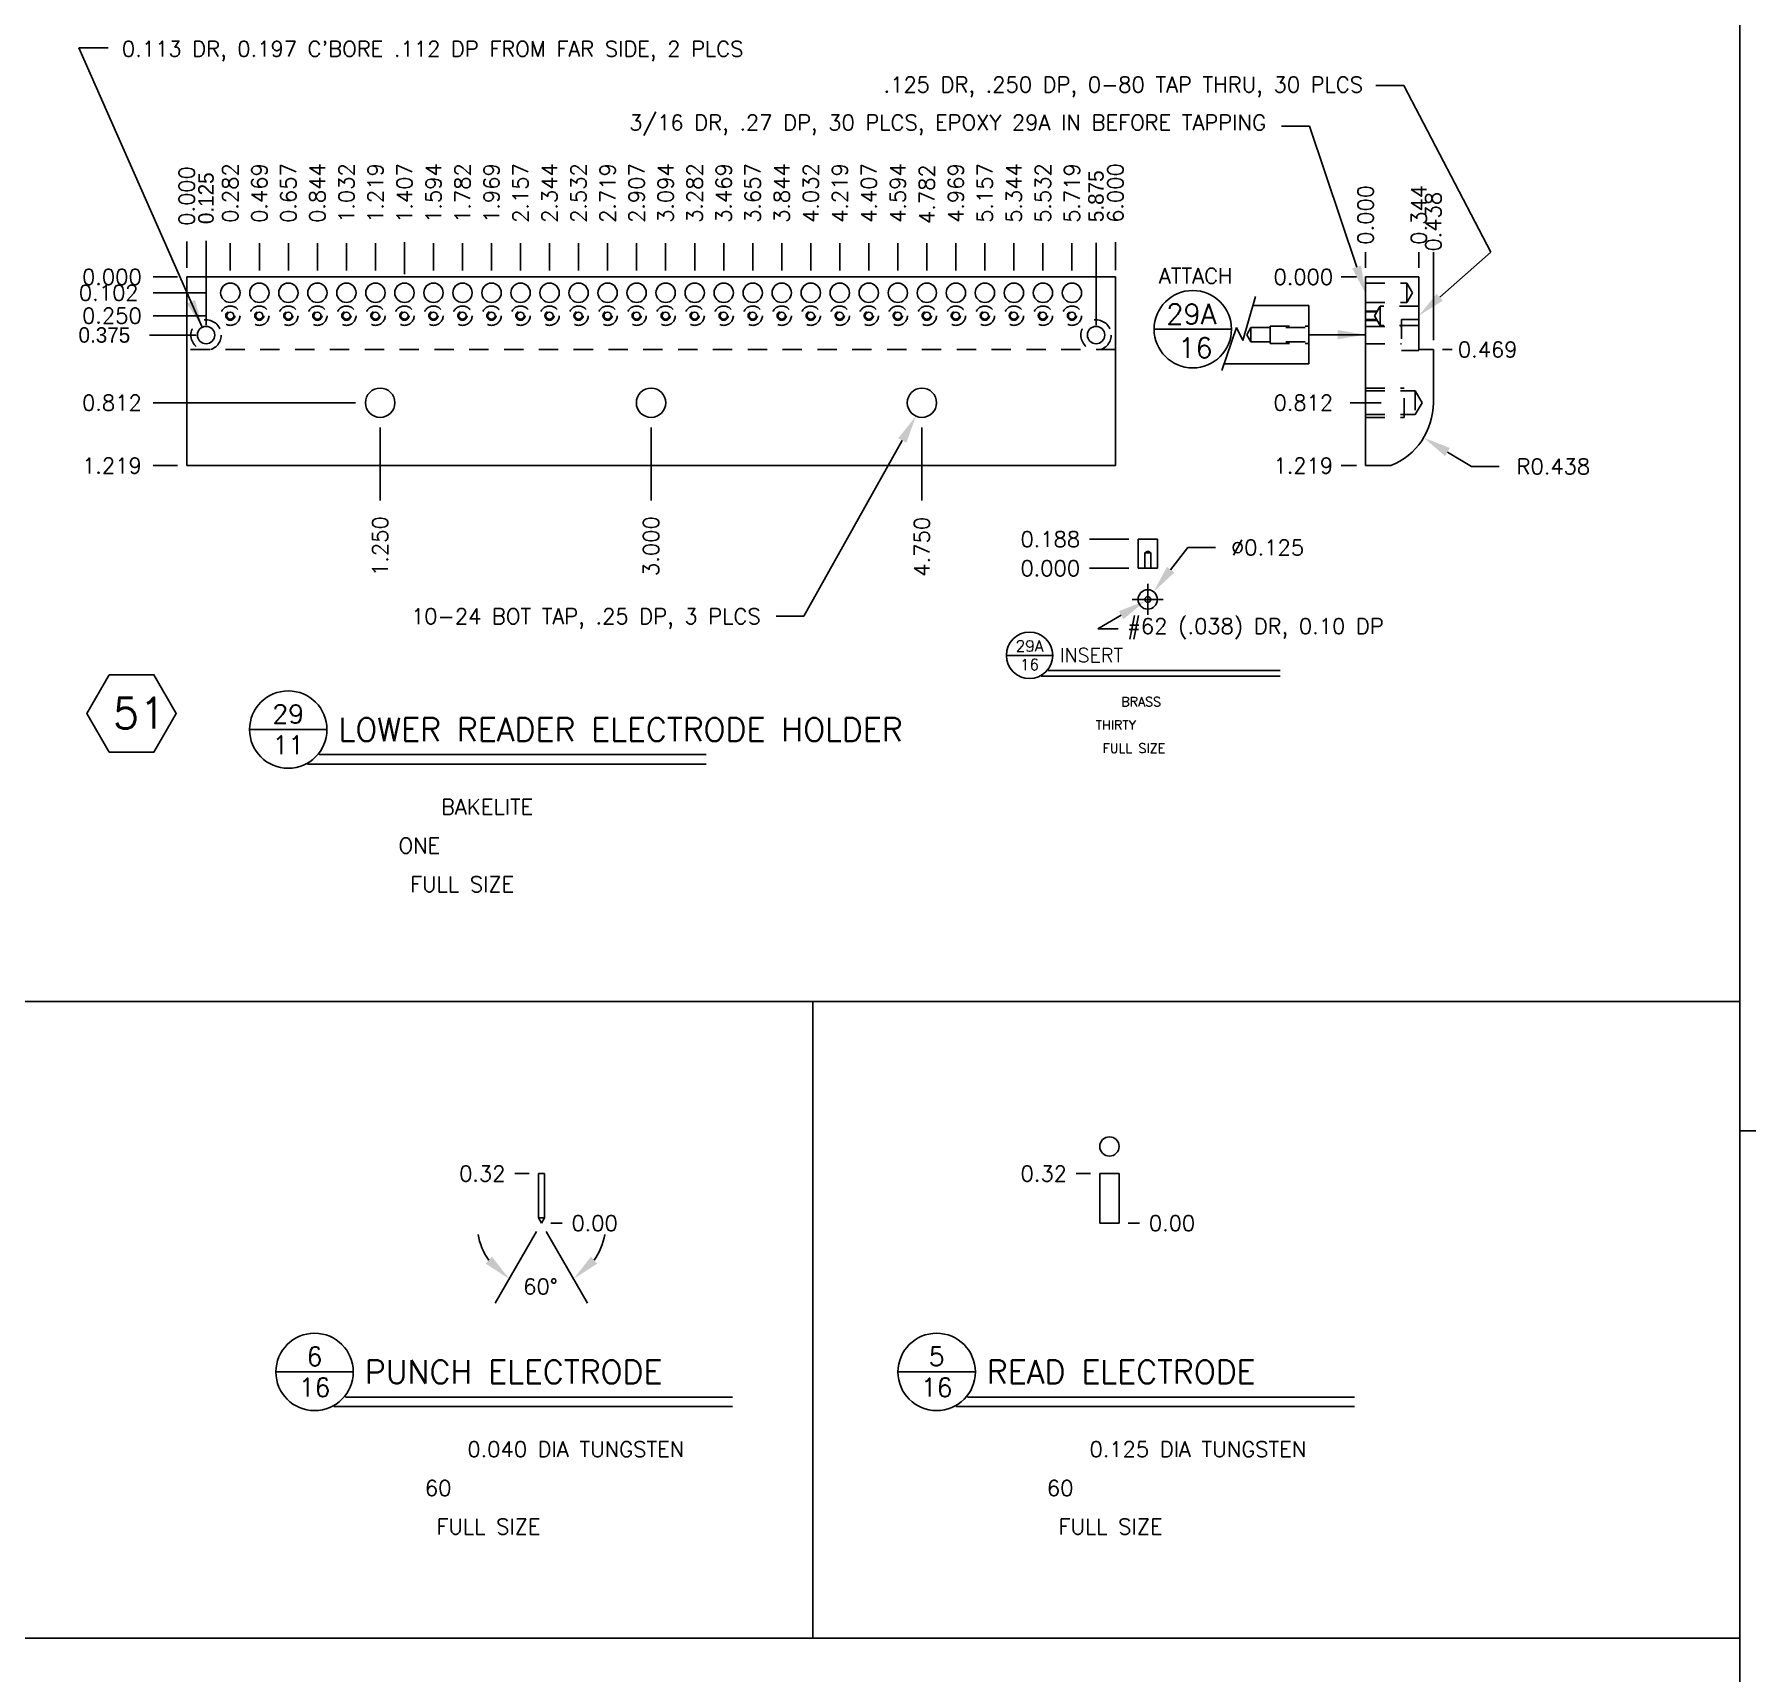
# Model space of a CAD drawing. Extents: x 0.7 to 34.2, y 0.4 to 25.3.
# Drawn here: x 12.99 to 24.05, y 9.23 to 19.81 of the extents above; entities that cross this region are included whole.
import ezdxf
from ezdxf.enums import TextEntityAlignment as Align

# ---------------------------------------------------------------- set-up
doc = ezdxf.new("R2010")
doc.units = 0
doc.header["$MEASUREMENT"] = 0
doc.linetypes.add('HIDDEN2', pattern=[0.1875, 0.125, -0.0625])
doc.layers.get('0').update_dxf_attribs({"linetype": 'CONTINUOUS'})
doc.layers.get('DEFPOINTS').update_dxf_attribs({"linetype": 'CONTINUOUS'})
for name, color, linetype in [('BORDER', 5, 'CONTINUOUS'), ('DIM', 1, 'CONTINUOUS'), ('HATCH', 2, 'CONTINUOUS'), ('NFHIDDEN', 6, 'HIDDEN2'), ('OBJECT', 3, 'CONTINUOUS'), ('TEXT', 1, 'CONTINUOUS')]:
    doc.layers.add(name, color=color, linetype=linetype)
doc.styles.add('ROMANS', font='romans')
doc.styles.add('SIMPLEX', font='simplex')
doc.dimstyles.get("Standard").update_dxf_attribs({"dimtxt": 0.1, "dimasz": 0.18, "dimexe": 0.18, "dimexo": 0.0625, "dimgap": 0.1, "dimtad": 0, "dimtih": 1, "dimtoh": 1, "dimdec": 3, "dimzin": 0, "dimdsep": 46, "dimtxsty": 'STANDARD', "dimcen": 0.1, "dimclrd": 256, "dimclre": 256, "dimclrt": 256, "dimadec": 0, "dimazin": 0, "dimtfac": 0.8, "dimtofl": 0, "dimtmove": 2, "dimatfit": 3, "dimfxl": 1, "dimtolj": 1, "dimtzin": 0, "dimarcsym": 0})

# ---------------------------------------------------------------- blocks, each defined once
blk = doc.blocks.new('*D14')
at = {"linetype": 'ByBlock', "transparency": 16777216}
for p, q in [((27.59, 19.084), (27.323, 18.622)), ((27.652, 19.084), (27.919, 18.622))]:
    blk.add_line(p, q, dxfattribs=at)
for start, end in [(189.9889, 214.9945), (325.0055, 350.0111)]:
    blk.add_arc((27.621, 19.138), 0.416, start, end, dxfattribs=at)
for points in [[(27.301, 18.922), (27.26, 18.877), (27.413, 18.778)], [(27.982, 18.877), (27.941, 18.922), (27.829, 18.778)]]:
    blk.add_solid(points, dxfattribs=at)
at = {"layer": 'DEFPOINTS', "color": 0, "linetype": 'ByBlock', "transparency": 16777216}
for p in [(27.601, 19.173), (27.641, 19.173), (27.621, 19.138), (27.621, 19.138), (27.602, 18.723)]:
    blk.add_point(p, dxfattribs=at)
at = {"linetype": 'ByBlock', "transparency": 16777216, "style": 'SIMPLEX'}
blk.add_text('60%%d', height=0.1, dxfattribs=at).set_placement((27.615, 18.729), align=Align.MIDDLE_CENTER)
blk = doc.blocks.new('P-TITLE')
at = {"layer": 'OBJECT'}
for p, q in [((-1.562, -0.638), (-1.062, -0.638)), ((1.387, -0.862), (-1.188, -0.862)), ((-1.113, -0.8), (1.387, -0.8))]:
    blk.add_line(p, q, dxfattribs=at)
blk.add_circle((-1.312, -0.638), 0.25, dxfattribs=at)
at = {"layer": 'OBJECT', "style": 'ROMANS'}
for tag, p in [('NO.', (-1.312, -0.538)), ('PAGE', (-1.312, -0.738))]:
    blk.add_attdef(tag, text='', height=0.12, dxfattribs=at).set_placement(p, align=Align.MIDDLE)
for tag, p, height in [('DESCRIPTION', (-0.988, -0.712), 0.15), ('MATERIAL', (-0.325, -1.188), 0.1), ('#_REQUIRED', (-0.6, -1.438), 0.1), ('SCALE', (-0.525, -1.688), 0.1)]:
    blk.add_attdef(tag, p, '', height=height, dxfattribs=at)
at = {"layer": 'OBJECT', "style": 'ROMANS', "flags": 2}
for tag, p in [('MATERIAL:', (-1.163, -1.188)), ('REQD:', (-1.163, -1.438)), ('SCALE:', (-1.163, -1.688))]:
    blk.add_attdef(tag, p, '', height=0.1, dxfattribs=at)
blk = doc.blocks.new('*D11')
at = {"linetype": 'ByBlock', "transparency": 16777216}
for p, q in [((18.733, 30.085), (18.843, 30.228)), ((18.843, 30.228), (19.023, 30.228)), ((18.585, 29.793), (18.585, 29.993)), ((18.485, 29.893), (18.685, 29.893))]:
    blk.add_line(p, q, dxfattribs=at)
blk.add_solid([(18.757, 30.067), (18.709, 30.103), (18.623, 29.942)], dxfattribs=at)
at = {"layer": 'DEFPOINTS', "color": 0, "linetype": 'ByBlock', "transparency": 16777216}
for p in [(18.623, 29.942), (18.547, 29.843)]:
    blk.add_point(p, dxfattribs=at)
at = {"linetype": 'ByBlock', "transparency": 16777216, "style": 'SIMPLEX'}
blk.add_text('%%c0.125', height=0.1, dxfattribs=at).set_placement((19.359, 30.228), align=Align.MIDDLE_CENTER)
blk = doc.blocks.new('*D10')
at = {"linetype": 'ByBlock', "transparency": 16777216}
for p, q in [((19.526, 26.098), (19.526, 26.298)), ((19.426, 26.198), (19.626, 26.198)), ((20.055, 25.88), (20.209, 25.787)), ((20.209, 25.787), (20.389, 25.787))]:
    blk.add_line(p, q, dxfattribs=at)
blk.add_solid([(20.039, 25.854), (20.07, 25.906), (19.901, 25.973)], dxfattribs=at)
at = {"layer": 'DEFPOINTS', "color": 0, "linetype": 'ByBlock', "transparency": 16777216}
for p in [(19.526, 26.198), (19.901, 25.973)]:
    blk.add_point(p, dxfattribs=at)
at = {"linetype": 'ByBlock', "transparency": 16777216, "style": 'SIMPLEX'}
blk.add_text('R0.438', height=0.1, dxfattribs=at).set_placement((20.739, 25.787), align=Align.MIDDLE_CENTER)
blk = doc.blocks.new('*D26')
at = {"linetype": 'ByBlock', "transparency": 16777216}
blk.add_line((14.097, 17.934), (14.097, 18.48), dxfattribs=at)
at = {"layer": 'DEFPOINTS', "color": 0, "linetype": 'ByBlock', "transparency": 16777216}
for p in [(14.097, 18.48), (13.972, 18.246), (14.097, 17.871)]:
    blk.add_point(p, dxfattribs=at)
at = {"linetype": 'ByBlock', "transparency": 16777216, "insert": (14.097, 18.755), "char_height": 0.1, "attachment_point": 5, "rotation": 90}
blk.add_mtext('\\A1;0.125', dxfattribs=at)
blk = doc.blocks.new('*D27')
at = {"linetype": 'ByBlock', "transparency": 16777216}
blk.add_line((19.847, 17.934), (19.847, 18.468), dxfattribs=at)
at = {"layer": 'DEFPOINTS', "color": 0, "linetype": 'ByBlock', "transparency": 16777216}
for p in [(19.847, 18.468), (13.972, 18.246), (19.847, 17.871)]:
    blk.add_point(p, dxfattribs=at)
at = {"linetype": 'ByBlock', "transparency": 16777216, "insert": (19.847, 18.768), "char_height": 0.1, "attachment_point": 5, "rotation": 90}
blk.add_mtext('\\A1;5.875', dxfattribs=at)
blk = doc.blocks.new('*D28')
at = {"linetype": 'ByBlock', "transparency": 16777216}
blk.add_line((14.034, 17.871), (13.732, 17.871), dxfattribs=at)
at = {"layer": 'DEFPOINTS', "color": 0, "linetype": 'ByBlock', "transparency": 16777216}
for p in [(13.972, 18.246), (13.732, 17.871), (14.097, 17.871)]:
    blk.add_point(p, dxfattribs=at)
at = {"linetype": 'ByBlock', "transparency": 16777216, "insert": (13.44, 17.871), "char_height": 0.1, "attachment_point": 5}
blk.add_mtext('\\A1;0.375', dxfattribs=at)

msp = doc.modelspace()

# ---------------------------------------------------------------- linework, layer by layer
at = {"layer": 'BORDER'}
for p, q in [((24.007, 22.0188), (24.007, 1.0188)), ((12.8576, 13.5639), (24.007, 13.5639)), ((18.0181, 13.5639), (18.0181, 9.4516)), ((24.007, 12.7301), (34.1643, 12.7301)), ((1.1643, 9.4516), (24.007, 9.4516))]:
    msp.add_line(p, q, dxfattribs=at)
at = {"layer": 'DIM'}
for p, q in [((13.972, 18.3062), (13.972, 18.4749)), ((14.2538, 18.4648), (14.2538, 18.2882)), ((14.4413, 18.4648), (14.4413, 18.2882)), ((14.6288, 18.4648), (14.6288, 18.2882)), ((14.8163, 18.4648), (14.8163, 18.2882)), ((15.0038, 18.4648), (15.0038, 18.2882)), ((15.1913, 18.4648), (15.1913, 18.2882)), ((15.3788, 18.471), (15.3788, 18.2641)), ((15.5663, 18.4648), (15.5663, 18.2882)), ((15.7538, 18.4648), (15.7538, 18.2882)), ((15.9413, 18.4648), (15.9413, 18.2882)), ((16.1288, 18.4648), (16.1288, 18.2882)), ((16.3163, 18.4648), (16.3163, 18.2882)), ((16.5038, 18.4648), (16.5038, 18.2882)), ((16.6913, 18.4648), (16.6913, 18.2882)), ((16.8788, 18.4648), (16.8788, 18.2882)), ((17.0663, 18.4648), (17.0663, 18.2882)), ((17.2538, 18.4648), (17.2538, 18.2882)), ((17.4413, 18.4648), (17.4413, 18.2882)), ((17.6288, 18.4648), (17.6288, 18.2882)), ((17.8163, 18.4648), (17.8163, 18.2882)), ((18.0038, 18.4648), (18.0038, 18.2882)), ((18.1913, 18.4648), (18.1913, 18.2882)), ((18.3788, 18.4648), (18.3788, 18.2882)), ((18.5663, 18.4648), (18.5663, 18.2882)), ((18.7538, 18.4648), (18.7538, 18.2882)), ((18.9413, 18.4648), (18.9413, 18.2882)), ((19.1288, 18.4648), (19.1288, 18.2882)), ((19.3163, 18.4648), (19.3163, 18.2882)), ((19.5038, 18.4648), (19.5038, 18.2882)), ((19.6913, 18.4648), (19.6913, 18.2882)), ((19.972, 18.471), (19.972, 18.2893)), ((21.5886, 18.3062), (21.5886, 18.4066)), ((21.9323, 18.3063), (21.9323, 18.4066)), ((22.0261, 17.8375), (22.0261, 18.4066)), ((13.912, 18.2462), (13.7547, 18.2462)), ((21.5286, 18.2462), (21.4303, 18.2462)), ((14.0938, 18.1442), (13.7547, 18.1442)), ((14.0938, 17.9962), (13.7547, 17.9962)), ((22.0861, 17.7775), (22.1481, 17.7775)), ((15.062, 17.4337), (13.7547, 17.4337)), ((21.4886, 17.4337), (21.6886, 17.4337)), ((15.222, 17.2737), (15.222, 16.8025)), ((16.972, 17.2737), (16.972, 16.8025)), ((18.722, 17.2737), (18.722, 16.8025)), ((13.912, 17.0275), (13.7547, 17.0275)), ((21.5286, 17.0275), (21.4303, 17.0275)), ((20.0585, 16.5518), (19.8039, 16.5518)), ((20.0585, 16.3641), (19.8039, 16.3641)), ((19.9901, 15.9725), (19.8592, 15.9725)), ((16.1839, 12.4526), (16.0917, 12.4526)), ((19.8112, 12.4526), (19.719, 12.4526)), ((16.3239, 12.1322), (16.3974, 12.1322)), ((20.0543, 12.1322), (20.1278, 12.1322))]:
    msp.add_line(p, q, dxfattribs=at)
at = {"layer": 'DIM', "linetype": 'ByBlock'}
msp.add_line((20.0096, 16.0613), (19.8592, 15.9725), dxfattribs=at)
msp.add_solid([(20.0249, 16.0355), (19.9944, 16.0872), (20.1646, 16.1528)], dxfattribs=at)
at = {"layer": 'HATCH'}
for p, q in [((20.7952, 17.8367), (20.8761, 18.1208)), ((20.6603, 17.6417), (20.7537, 17.9196)), ((20.7537, 17.9196), (20.7952, 17.8367))]:
    msp.add_line(p, q, dxfattribs=at)
at = {"layer": 'NFHIDDEN'}
for p, q in [((21.5886, 18.2067), (21.8543, 18.2067)), ((21.8543, 18.2067), (21.8543, 18.0817)), ((21.8543, 18.2067), (21.8904, 18.1442)), ((21.5886, 18.0817), (21.8543, 18.0817)), ((21.6823, 18.0586), (21.6462, 17.9961)), ((21.6823, 17.9336), (21.6823, 18.0586)), ((21.9323, 18.0586), (21.6823, 18.0586)), ((21.8543, 18.0817), (21.8904, 18.1442)), ((20.9727, 17.9295), (21.2227, 17.9295)), ((20.9727, 17.8175), (20.9727, 17.9295)), ((21.6636, 18.0261), (21.5886, 18.0261)), ((21.6607, 18.0211), (21.5886, 18.0211)), ((21.6607, 17.9711), (21.5886, 17.9711)), ((21.6636, 17.9661), (21.5886, 17.9661)), ((21.5886, 17.9272), (21.8203, 17.9272)), ((21.6823, 17.9336), (21.6462, 17.9961)), ((21.9323, 17.9336), (21.6823, 17.9336)), ((21.8203, 17.9712), (21.8203, 17.7712)), ((21.8203, 17.9712), (21.9323, 17.9712)), ((20.8477, 17.9203), (20.8208, 17.8735)), ((20.8477, 17.8268), (20.8208, 17.8735)), ((20.8477, 17.9203), (21.2227, 17.9203)), ((20.8477, 17.8268), (20.8477, 17.9203)), ((20.8477, 17.8268), (21.2227, 17.8268)), ((20.9727, 17.8175), (21.2227, 17.8175)), ((21.5886, 17.8152), (21.8203, 17.8152)), ((19.972, 17.7775), (13.972, 17.7775)), ((21.8203, 17.7712), (21.9323, 17.7712)), ((21.5886, 17.5287), (21.8386, 17.5287)), ((21.5886, 17.5097), (21.9096, 17.5097)), ((21.8386, 17.3387), (21.8386, 17.5287)), ((21.9096, 17.5097), (21.9096, 17.3577)), ((21.9096, 17.5097), (21.9535, 17.4337)), ((21.9096, 17.3577), (21.9535, 17.4337)), ((21.5886, 17.3577), (21.9096, 17.3577)), ((21.5886, 17.3387), (21.8386, 17.3387))]:
    msp.add_line(p, q, dxfattribs=at)
for centre, radius in [((14.2538, 17.9962), 0.0625), ((14.4413, 17.9962), 0.0625), ((14.6288, 17.9962), 0.0625), ((14.8163, 17.9962), 0.0625), ((15.0038, 17.9962), 0.0625), ((15.1913, 17.9962), 0.0625), ((15.3788, 17.9962), 0.0625), ((15.5663, 17.9962), 0.0625), ((15.7538, 17.9962), 0.0625), ((15.9413, 17.9962), 0.0625), ((16.1288, 17.9962), 0.0625), ((16.3163, 17.9962), 0.0625), ((16.5038, 17.9962), 0.0625), ((16.6913, 17.9962), 0.0625), ((16.8788, 17.9962), 0.0625), ((17.0663, 17.9962), 0.0625), ((17.2538, 17.9962), 0.0625), ((17.4413, 17.9962), 0.0625), ((17.6288, 17.9962), 0.0625), ((17.8163, 17.9962), 0.0625), ((18.0038, 17.9962), 0.0625), ((18.1913, 17.9962), 0.0625), ((18.3788, 17.9962), 0.0625), ((18.5663, 17.9962), 0.0625), ((18.7538, 17.9962), 0.0625), ((18.9413, 17.9962), 0.0625), ((19.1288, 17.9962), 0.0625), ((19.3163, 17.9962), 0.0625), ((19.5038, 17.9962), 0.0625), ((19.6913, 17.9962), 0.0625), ((14.097, 17.8712), 0.098), ((14.2538, 17.9962), 0.03), ((14.4413, 17.9962), 0.03), ((14.6288, 17.9962), 0.03), ((14.8163, 17.9962), 0.03), ((15.0038, 17.9962), 0.03), ((15.1913, 17.9962), 0.03), ((15.3788, 17.9962), 0.03), ((15.5663, 17.9962), 0.03), ((15.7538, 17.9962), 0.03), ((15.9413, 17.9962), 0.03), ((16.1288, 17.9962), 0.03), ((16.3163, 17.9962), 0.03), ((16.5038, 17.9962), 0.03), ((16.6913, 17.9962), 0.03), ((16.8788, 17.9962), 0.03), ((17.0663, 17.9962), 0.03), ((17.2538, 17.9962), 0.03), ((17.4413, 17.9962), 0.03), ((17.6288, 17.9962), 0.03), ((17.8163, 17.9962), 0.03), ((18.0038, 17.9962), 0.03), ((18.1913, 17.9962), 0.03), ((18.3788, 17.9962), 0.03), ((18.5663, 17.9962), 0.03), ((18.7538, 17.9962), 0.03), ((18.9413, 17.9962), 0.03), ((19.1288, 17.9962), 0.03), ((19.3163, 17.9962), 0.03), ((19.5038, 17.9962), 0.03), ((19.6913, 17.9962), 0.03), ((19.847, 17.8712), 0.098)]:
    msp.add_circle(centre, radius, dxfattribs=at)
at = {"layer": 'OBJECT'}
for p, q in [((19.972, 18.2462), (13.972, 18.2462)), ((13.972, 18.2462), (13.972, 17.0275)), ((19.972, 18.2462), (19.972, 17.0275)), ((21.9323, 18.2462), (21.5886, 18.2462)), ((21.5886, 18.2462), (21.5886, 17.0275)), ((21.9323, 18.2462), (21.9323, 17.7775)), ((20.8591, 18.061), (21.2227, 18.061)), ((21.2227, 18.061), (21.2227, 17.686)), ((21.9323, 17.7775), (22.0261, 17.7775)), ((22.0261, 17.7775), (22.0261, 17.4337)), ((20.6752, 17.686), (21.2227, 17.686)), ((19.972, 17.0275), (13.972, 17.0275)), ((21.751, 17.0275), (21.5886, 17.0275)), ((20.1185, 16.3641), (20.1185, 16.5518)), ((20.1185, 16.5518), (20.2435, 16.5518)), ((20.2435, 16.3641), (20.2435, 16.5518)), ((20.162, 16.4645), (20.181, 16.4754)), ((20.162, 16.4645), (20.162, 16.3641)), ((20.162, 16.4645), (20.2, 16.4645)), ((20.2, 16.4645), (20.181, 16.4754)), ((20.2, 16.4645), (20.2, 16.3641)), ((20.1185, 16.3641), (20.2435, 16.3641)), ((16.2439, 12.1669), (16.2439, 12.4526)), ((16.2439, 12.4526), (16.2839, 12.4526)), ((16.2839, 12.1669), (16.2839, 12.4526)), ((19.9962, 12.4526), (19.8712, 12.4526)), ((19.8712, 12.4526), (19.8712, 12.1326)), ((19.9962, 12.4526), (19.9962, 12.1326)), ((16.2639, 12.1322), (16.2439, 12.1669)), ((16.2639, 12.1322), (16.2439, 12.1669)), ((16.2839, 12.1669), (16.2439, 12.1669)), ((16.2639, 12.1322), (16.2839, 12.1669)), ((16.2639, 12.1322), (16.2839, 12.1669)), ((19.9962, 12.1326), (19.8712, 12.1326))]:
    msp.add_line(p, q, dxfattribs=at)
msp.add_lwpolyline([(13.4712, 15.6759), (13.3268, 15.4259), (13.4712, 15.1759), (13.7598, 15.1759), (13.9042, 15.4259), (13.7598, 15.6759)], close=True, dxfattribs=at)
for centre, radius in [((14.2538, 18.1442), 0.0625), ((14.4413, 18.1442), 0.0625), ((14.6288, 18.1442), 0.0625), ((14.8163, 18.1442), 0.0625), ((15.0038, 18.1442), 0.0625), ((15.1913, 18.1442), 0.0625), ((15.3788, 18.1442), 0.0625), ((15.5663, 18.1442), 0.0625), ((15.7538, 18.1442), 0.0625), ((15.9413, 18.1442), 0.0625), ((16.1288, 18.1442), 0.0625), ((16.3163, 18.1442), 0.0625), ((16.5038, 18.1442), 0.0625), ((16.6913, 18.1442), 0.0625), ((16.8788, 18.1442), 0.0625), ((17.0663, 18.1442), 0.0625), ((17.2538, 18.1442), 0.0625), ((17.4413, 18.1442), 0.0625), ((17.6288, 18.1442), 0.0625), ((17.8163, 18.1442), 0.0625), ((18.0038, 18.1442), 0.0625), ((18.1913, 18.1442), 0.0625), ((18.3788, 18.1442), 0.0625), ((18.5663, 18.1442), 0.0625), ((18.7538, 18.1442), 0.0625), ((18.9413, 18.1442), 0.0625), ((19.1288, 18.1442), 0.0625), ((19.3163, 18.1442), 0.0625), ((19.5038, 18.1442), 0.0625), ((19.6913, 18.1442), 0.0625), ((14.097, 17.8712), 0.056), ((14.2538, 17.9962), 0.0232), ((14.4413, 17.9962), 0.0232), ((14.6288, 17.9962), 0.0232), ((14.8163, 17.9962), 0.0232), ((15.0038, 17.9962), 0.0232), ((15.1913, 17.9962), 0.0232), ((15.3788, 17.9962), 0.0232), ((15.5663, 17.9962), 0.0232), ((15.7538, 17.9962), 0.0232), ((15.9413, 17.9962), 0.0232), ((16.1288, 17.9962), 0.0232), ((16.3163, 17.9962), 0.0232), ((16.5038, 17.9962), 0.0232), ((16.6913, 17.9962), 0.0232), ((16.8788, 17.9962), 0.0232), ((17.0663, 17.9962), 0.0232), ((17.2538, 17.9962), 0.0232), ((17.4413, 17.9962), 0.0232), ((17.6288, 17.9962), 0.0232), ((17.8163, 17.9962), 0.0232), ((18.0038, 17.9962), 0.0232), ((18.1913, 17.9962), 0.0232), ((18.3788, 17.9962), 0.0232), ((18.5663, 17.9962), 0.0232), ((18.7538, 17.9962), 0.0232), ((18.9413, 17.9962), 0.0232), ((19.1288, 17.9962), 0.0232), ((19.3163, 17.9962), 0.0232), ((19.5038, 17.9962), 0.0232), ((19.6913, 17.9962), 0.0232), ((19.847, 17.8712), 0.056), ((15.222, 17.4337), 0.095), ((16.972, 17.4337), 0.095), ((18.722, 17.4337), 0.095), ((20.181, 16.1625), 0.0625), ((20.181, 16.1625), 0.019), ((19.9337, 12.6279), 0.0625)]:
    msp.add_circle(centre, radius, dxfattribs=at)
msp.add_arc((21.5886, 17.4337), 0.4375, 291.78679, 0, dxfattribs=at)
at = {"layer": 'TEXT'}
for p, q in [((21.8354, 19.4843), (21.6554, 19.4843)), ((22.397, 18.4067), (21.8354, 19.4843)), ((21.2253, 19.2211), (21.0453, 19.2211)), ((21.5313, 18.3096), (21.2253, 19.2211)), ((22.0672, 18.1153), (22.397, 18.4067)), ((20.2218, 17.9088), (20.7218, 17.9088)), ((18.5954, 17.1899), (17.9601, 16.0538)), ((17.9601, 16.0538), (17.7801, 16.0538))]:
    msp.add_line(p, q, dxfattribs=at)
msp.add_circle((20.4718, 17.9088), 0.25, dxfattribs=at)
for points in [[(21.5597, 18.3192), (21.5028, 18.3001), (21.5886, 18.139)], [(22.0871, 18.0928), (22.0474, 18.1378), (21.9323, 17.9961)], [(18.5692, 17.2045), (18.6216, 17.1752), (18.6832, 17.347)]]:
    msp.add_solid(points, dxfattribs=at)

# ---------------------------------------------------------------- block references
ref = msp.add_blockref('P-TITLE', (20.2046, 16.1843), dxfattribs=dict(at, xscale=0.6, yscale=0.6, zscale=0.6))
ref.add_attrib('SCALE', 'FULL SIZE', (19.8896, 15.1718), dxfattribs={"layer": 'OBJECT', "height": 0.06, "style": 'ROMANS'})
ref.add_attrib('#_REQUIRED', 'THIRTY', (19.8446, 15.3215), dxfattribs={"layer": 'OBJECT', "height": 0.06, "style": 'ROMANS'})
ref.add_attrib('MATERIAL', 'BRASS', (20.0096, 15.4718), dxfattribs={"layer": 'OBJECT', "height": 0.06, "style": 'ROMANS'})
ref.add_attrib('NO.', '29A', dxfattribs={"layer": 'OBJECT', "height": 0.072, "style": 'ROMANS'}).set_placement((19.4171, 15.8618), align=Align.MIDDLE)
ref.add_attrib('DESCRIPTION', 'INSERT', (19.6121, 15.7568), dxfattribs={"layer": 'OBJECT', "height": 0.09, "style": 'ROMANS'})
ref.add_attrib('PAGE', '16', dxfattribs={"layer": 'OBJECT', "height": 0.072, "style": 'ROMANS'}).set_placement((19.4171, 15.7418), align=Align.MIDDLE)
ref = msp.add_blockref('P-TITLE', (15.9402, 15.9597), dxfattribs=at)
ref.add_attrib('SCALE', 'FULL SIZE', (15.4152, 14.2722), dxfattribs={"layer": 'OBJECT', "height": 0.1, "style": 'ROMANS'})
ref.add_attrib('#_REQUIRED', 'ONE', (15.3402, 14.5217), dxfattribs={"layer": 'OBJECT', "height": 0.1, "style": 'ROMANS'})
ref.add_attrib('MATERIAL', 'BAKELITE', (15.6152, 14.7722), dxfattribs={"layer": 'OBJECT', "height": 0.1, "style": 'ROMANS'})
ref.add_attrib('NO.', '29', dxfattribs={"layer": 'OBJECT', "height": 0.12, "style": 'ROMANS'}).set_placement((14.6277, 15.4222), align=Align.MIDDLE)
ref.add_attrib('DESCRIPTION', 'LOWER READER ELECTRODE HOLDER', (14.9527, 15.2472), dxfattribs={"layer": 'OBJECT', "height": 0.15, "style": 'ROMANS'})
ref.add_attrib('PAGE', '11', dxfattribs={"layer": 'OBJECT', "height": 0.12, "style": 'ROMANS'}).set_placement((14.6277, 15.2222), align=Align.MIDDLE)
ref = msp.add_blockref('P-TITLE', (16.1103, 11.8091), dxfattribs=at)
ref.add_attrib('SCALE', 'FULL SIZE', (15.5853, 10.1216), dxfattribs={"layer": 'OBJECT', "height": 0.1, "style": 'ROMANS'})
ref.add_attrib('#_REQUIRED', '60', (15.5103, 10.3712), dxfattribs={"layer": 'OBJECT', "height": 0.1, "style": 'ROMANS'})
ref.add_attrib('MATERIAL', '0.040 DIA TUNGSTEN', (15.7853, 10.6216), dxfattribs={"layer": 'OBJECT', "height": 0.1, "style": 'ROMANS'})
ref.add_attrib('NO.', '6', dxfattribs={"layer": 'OBJECT', "height": 0.12, "style": 'ROMANS'}).set_placement((14.7978, 11.2716), align=Align.MIDDLE)
ref.add_attrib('DESCRIPTION', 'PUNCH ELECTRODE', (15.1228, 11.0966), dxfattribs={"layer": 'OBJECT', "height": 0.15, "style": 'ROMANS'})
ref.add_attrib('PAGE', '16', dxfattribs={"layer": 'OBJECT', "height": 0.12, "style": 'ROMANS'}).set_placement((14.7978, 11.0716), align=Align.MIDDLE)
ref = msp.add_blockref('P-TITLE', (20.1293, 11.8091), dxfattribs=at)
ref.add_attrib('SCALE', 'FULL SIZE', (19.6043, 10.1216), dxfattribs={"layer": 'OBJECT', "height": 0.1, "style": 'ROMANS'})
ref.add_attrib('#_REQUIRED', '60', (19.5293, 10.3712), dxfattribs={"layer": 'OBJECT', "height": 0.1, "style": 'ROMANS'})
ref.add_attrib('MATERIAL', '0.125 DIA TUNGSTEN', (19.8043, 10.6216), dxfattribs={"layer": 'OBJECT', "height": 0.1, "style": 'ROMANS'})
ref.add_attrib('NO.', '5', dxfattribs={"layer": 'OBJECT', "height": 0.12, "style": 'ROMANS'}).set_placement((18.8168, 11.2716), align=Align.MIDDLE)
ref.add_attrib('DESCRIPTION', 'READ ELECTRODE', (19.1418, 11.0966), dxfattribs={"layer": 'OBJECT', "height": 0.15, "style": 'ROMANS'})
ref.add_attrib('PAGE', '16', dxfattribs={"layer": 'OBJECT', "height": 0.12, "style": 'ROMANS'}).set_placement((18.8168, 11.0716), align=Align.MIDDLE)

# ---------------------------------------------------------------- texts
at = {"layer": 'DIM', "style": 'SIMPLEX'}
for s, p in [('0.000', (14.022, 18.5768)), ('0.000', (21.6386, 18.4548)), ('0.344', (21.9823, 18.4548)), ('0.438', (22.0761, 18.4104))]:
    msp.add_text(s, height=0.1, rotation=90, dxfattribs=at).set_placement(p)
for s, p in [('0.282', (14.3038, 18.9812)), ('0.469', (14.4913, 18.9812)), ('0.657', (14.6788, 18.9812)), ('0.844', (14.8663, 18.9812)), ('1.032', (15.0538, 18.9812)), ('1.219', (15.2413, 18.9812)), ('1.407', (15.4288, 18.9812)), ('1.594', (15.6163, 18.9812)), ('1.782', (15.8038, 18.9812)), ('1.969', (15.9913, 18.9812)), ('2.157', (16.1788, 18.9812)), ('2.344', (16.3663, 18.9812)), ('2.532', (16.5538, 18.9812)), ('2.719', (16.7413, 18.9812)), ('2.907', (16.9288, 18.9812)), ('3.094', (17.1163, 18.9812)), ('3.282', (17.3038, 18.9812)), ('3.469', (17.4913, 18.9812)), ('3.657', (17.6788, 18.9812)), ('3.844', (17.8663, 18.9812)), ('4.032', (18.0538, 18.9812)), ('4.219', (18.2413, 18.9812)), ('4.407', (18.4288, 18.9812)), ('4.594', (18.6163, 18.9812)), ('4.782', (18.8038, 18.974)), ('4.969', (18.9913, 18.9812)), ('5.157', (19.1788, 18.9812)), ('5.344', (19.3663, 18.9812)), ('5.532', (19.5538, 18.9812)), ('5.719', (19.7413, 18.9812)), ('6.000', (20.022, 18.9812)), ('1.250', (15.272, 16.6998)), ('3.000', (17.022, 16.6998)), ('4.750', (18.772, 16.6955))]:
    msp.add_text(s, height=0.1, rotation=90, dxfattribs=at).set_placement(p, align=Align.RIGHT)
for s, p in [('0.000', (13.6815, 18.1962)), ('0.000', (21.3788, 18.1962)), ('0.102', (13.6611, 18.0942)), ('0.250', (13.6815, 17.9462)), ('0.812', (13.6815, 17.3837)), ('0.812', (21.3788, 17.3837)), ('1.219', (13.6815, 16.9775)), ('1.219', (21.3788, 16.9775)), ('0.188', (19.7439, 16.5018)), ('0.000', (19.7439, 16.3141)), ('0.32', (16.0317, 12.4026)), ('0.32', (19.659, 12.4026))]:
    msp.add_text(s, height=0.1, dxfattribs=at).set_placement(p, align=Align.RIGHT)
for s, p in [('0.469', (22.1845, 17.7275)), ('#62 (.038) DR, 0.10 DP', (20.0473, 15.9402)), ('0.00', (16.4574, 12.0822)), ('0.00', (20.1878, 12.0822))]:
    msp.add_text(s, height=0.1, dxfattribs=at).set_placement(p)
at = {"layer": 'OBJECT', "style": 'SIMPLEX'}
msp.add_text('51', height=0.2, dxfattribs=at).set_placement((13.4941, 15.3279))
at = {"layer": 'TEXT', "style": 'SIMPLEX'}
for s, height, p in [("0.113 DR, 0.197 C'BORE .112 DP FROM FAR SIDE, 2 PLCS", 0.1, (13.5534, 19.6703)), ('ATTACH', 0.1, (20.2534, 18.2037)), ('29A', 0.13, (20.3005, 17.9419)), ('16', 0.13, (20.3773, 17.7234))]:
    msp.add_text(s, height=height, dxfattribs=at).set_placement(p)
for s, p in [('.125 DR, .250 DP, 0-80 TAP THRU, 30 PLCS', (21.5723, 19.4893)), ('3/16 DR, .27 DP, 30 PLCS, EPOXY 29A IN BEFORE TAPPING', (20.9453, 19.2441)), ('10-24 BOT TAP, .25 DP, 3 PLCS', (17.6801, 16.0538))]:
    msp.add_text(s, height=0.1, dxfattribs=at).set_placement(p, align=Align.MIDDLE_RIGHT)

# ---------------------------------------------------------------- dimensions: what is measured, and where the dimension line sits
at = {"layer": 'DIM'}
dim = msp.add_radius_dim(center=(21.588576, 17.433733), mpoint=(21.96339, 17.208076), dimstyle='Standard', dxfattribs=at)
dim.commit()
dim.dimension.update_dxf_attribs({"geometry": '*D10', "text_midpoint": (22.801807, 17.022392), "insert": (2.062763, -8.764762)})
dim = msp.add_diameter_dim_2p(p1=(20.1429, 16.113), p2=(20.2191, 16.212), dimstyle='Standard', dxfattribs=at)
dim.commit()
dim.dimension.update_dxf_attribs({"geometry": '*D11', "text_midpoint": (20.9546, 16.4972), "insert": (1.5959, -13.7303)})
dim = msp.add_angular_dim_2l(base=(16.245, 11.7169), line1=((16.2639, 12.1322), (16.2839, 12.1669)), line2=((16.2639, 12.1322), (16.2439, 12.1669)), dimstyle='Standard', dxfattribs=at)
dim.commit()
dim.dimension.update_dxf_attribs({"geometry": '*D14', "text_midpoint": (16.2579, 11.7234), "dimtype": 130, "insert": (-11.3572, -7.0058)})
at = {"layer": 'TEXT'}
for feature_location, offset, dtype, picture, middle in [((19.847, 17.8712), (0, 0.5971), 1, '*D27', (19.847, 18.7684)), ((14.097, 17.8712), (0, 0.6087), 1, '*D26', (14.097, 18.7549)), ((14.097, 17.8712), (-0.3654, 0), 0, '*D28', (13.4399, 17.8712))]:
    dim = msp.add_ordinate_dim(feature_location=feature_location, offset=offset, dtype=dtype, origin=(13.972, 18.2462), dimstyle='STANDARD', dxfattribs=at)
    dim.commit()
    dim.dimension.update_dxf_attribs({"geometry": picture, "text_midpoint": middle})

# ---------------------------------------------------------------- leaders
at = {"layer": 'TEXT', "annotation_type": 0, "has_hookline": 1, "hookline_direction": 0}
msp.add_leader([(14.0723, 17.9215), (13.2749, 19.7259), (13.4643, 19.7259)], dimstyle='STANDARD', dxfattribs=at)
at = {"layer": 'TEXT', "annotation_type": 0, "has_hookline": 1, "hookline_direction": 0, "horizontal_direction": (-1, 0, 0)}
msp.add_leader([(21.5886, 17.8735), (21.2227, 17.8735)], dimstyle='STANDARD', dxfattribs=at)

doc.saveas('drawing.dxf')
